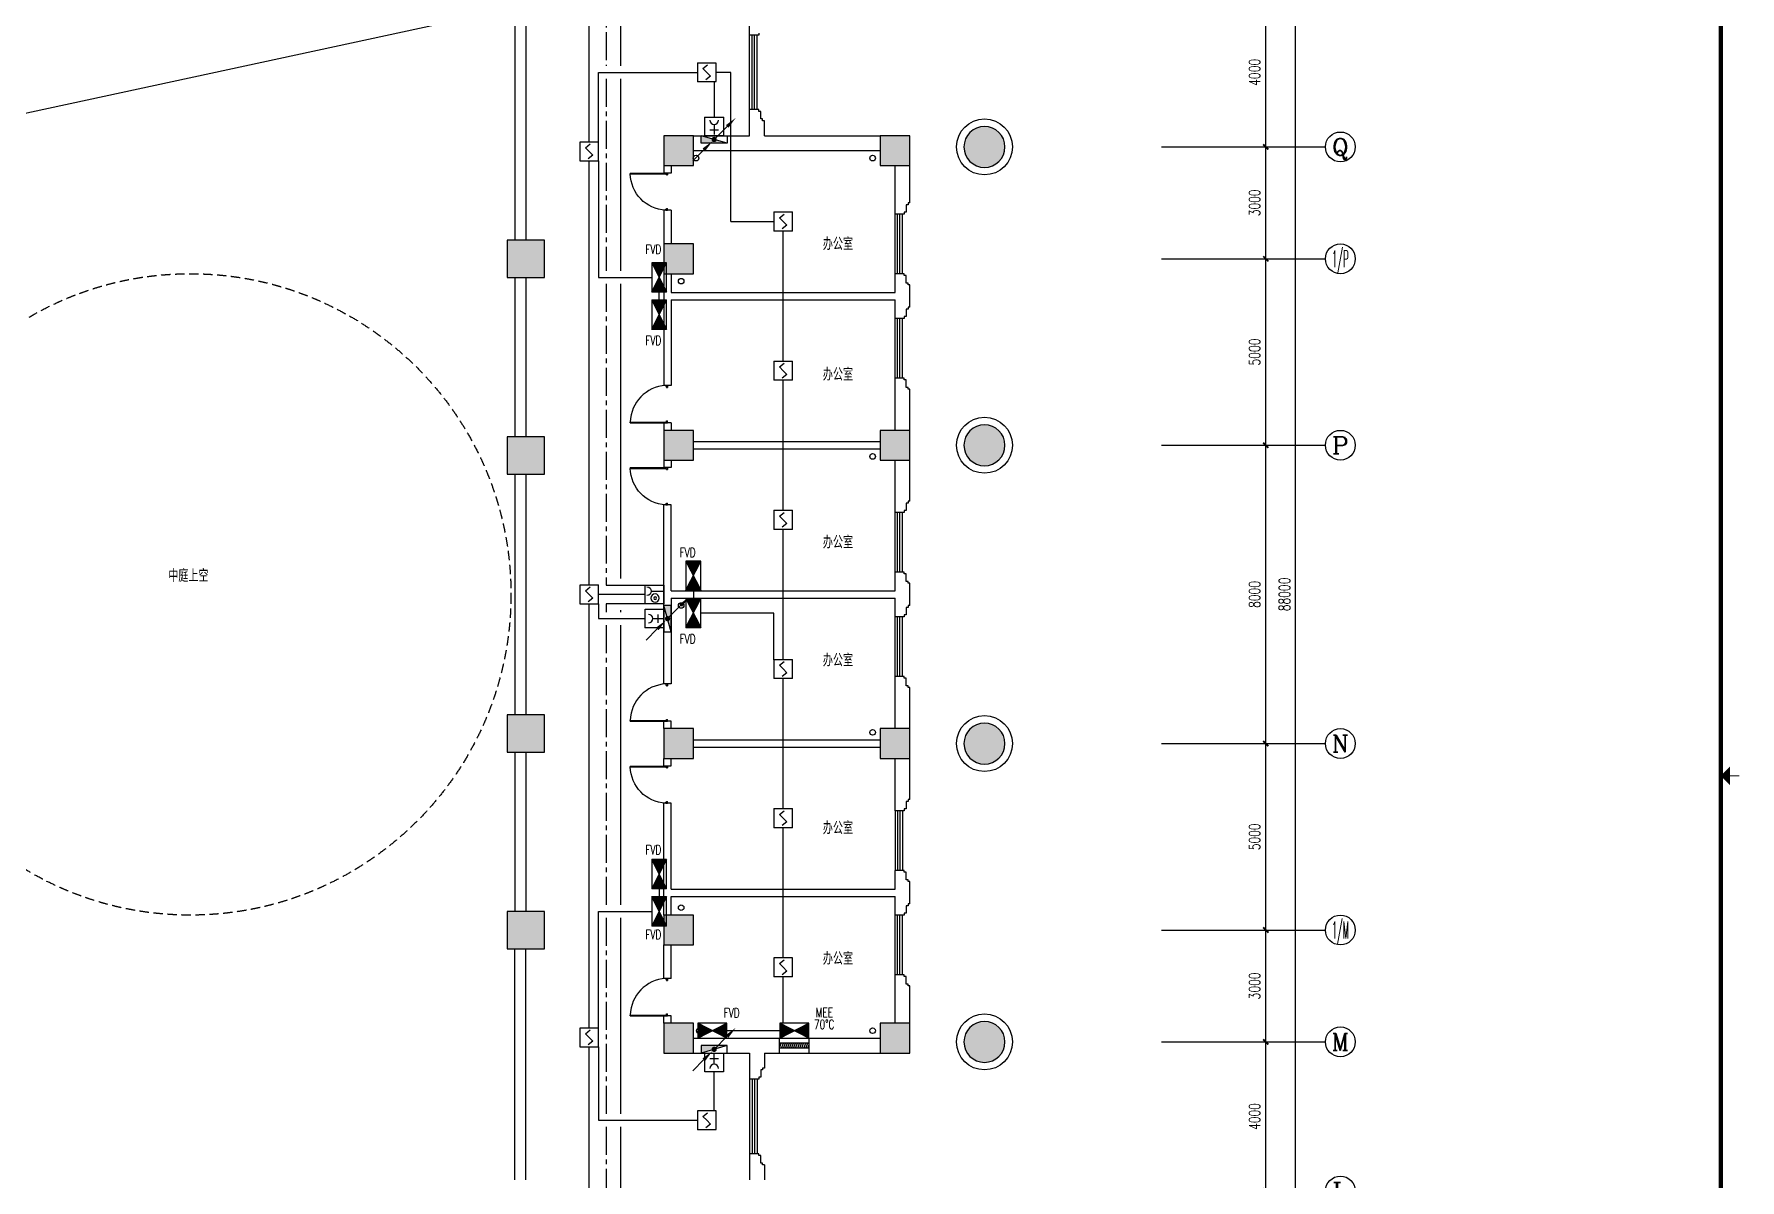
# Model space of a CAD drawing. Extents: x 190999 to 918899, y -200814 to 215286.
# Drawn here: x 704460 to 750208, y -33296 to -2571 of the extents above; entities that cross this region are included whole.
import ezdxf
from ezdxf.enums import TextEntityAlignment as Align

# ---------------------------------------------------------------- set-up
doc = ezdxf.new("R2010")
doc.units = 0
doc.header["$LTSCALE"] = 1000
doc.header["$MEASUREMENT"] = 0
doc.linetypes.add('CENTER2', pattern=[1.125, 0.75, -0.125, 0.125, -0.125])
doc.linetypes.add('HIDDEN', pattern=[0.375, 0.25, -0.125])
doc.layers.get('Defpoints').update_dxf_attribs({"color": 1})
for name, color, linetype in [('00-EQUIP', 3, 'Continuous'), ('00-LWIRE', 4, 'Continuous'), ('00-WIRE-4', 6, 'Continuous'), ('A-卫生间', 250, 'Continuous'), ('A-墙线', 2, 'Continuous'), ('A-外包装修', 250, 'Continuous'), ('A-外窗', 145, 'Continuous'), ('A-门', 167, 'Continuous'), ('AXIS', 3, 'Continuous'), ('AXIS_TEXT', 7, 'Continuous'), ('COLUMN', 2, 'Continuous'), ('EQUIP_消火栓', 1, 'Continuous'), ('PUB_HATCH', 250, 'Continuous'), ('STAIR', 5, 'Continuous'), ('WALL', 2, 'Continuous'), ('WINDOW', 177, 'Continuous'), ('图框', 189, 'Continuous'), ('房间名称', 7, 'Continuous'), ('暖通-风-说明', 3, 'Continuous'), ('雨水管', 151, 'Continuous')]:
    doc.layers.add(name, color=color, linetype=linetype)
doc.styles.add('_TCH_AXIS', font='COMPLEX', dxfattribs={"bigfont": 'GBCBIG'})
doc.styles.add('_TCH_DIM', font='SIMPLEX', dxfattribs={"bigfont": 'GBCBIG'})
doc.styles.add('COMPLEX', font='COMPLEX')
doc.styles.add('DIM_FONT', font='SIMPLEX', dxfattribs={"width": 0.7, "bigfont": 'GBCBIG'})
doc.styles.add('HZ-ZGBZ', font='romanc.shx', dxfattribs={"width": 0.65})
doc.styles.get("Standard").update_dxf_attribs({"font": 'simhei.ttf'})
doc.styles.add('XXK', font='romans.shx', dxfattribs={"width": 0.75, "bigfont": 'hzf.shx'})
doc.linetypes.add('4INE', pattern='A,1,-0.15,["4",XXK,S=0.3,R=0,X=-0.1,Y=-0.1],-0.25', length=1.4)
doc.dimstyles.new('DIMN', dxfattribs={"dimtxt": 300, "dimasz": 100, "dimexe": 250, "dimexo": 300, "dimgap": 150, "dimtad": 1, "dimdec": 0, "dimzin": 0, "dimdsep": 46, "dimtxsty": 'DIM_FONT', "dimblk": 'ARCHTICK', "dimcen": 0.09, "dimclrt": 7, "dimazin": 2, "dimtfac": 1, "dimtdec": 0, "dimtix": 1, "dimtmove": 2, "dimatfit": 3, "dimfxl": 0, "dimtolj": 1, "dimtzin": 0, "dimarcsym": 0})

# ---------------------------------------------------------------- blocks, each defined once
blk = doc.blocks.new('TJAD_TK_A0')
at = {"layer": '图框', "const_width": 0.3}
blk.add_lwpolyline([(1567.5, 391.74), (1567.5, 394.24)], dxfattribs=at)
at = {"layer": '图框', "const_width": 1.2}
blk.add_lwpolyline([(2152, -431.7), (2152, 389.3), (998, 389.3), (998, -431.7)], close=True, dxfattribs=at)
at = {"layer": '图框'}
blk.add_solid([(1565, 391.74), (1570, 391.74), (1567.5, 389.24)], dxfattribs=at)
blk = doc.blocks.new('$TwtSys$00000434')
for p, q in [((-0.5, 0.5), (-0.5, -0.5)), ((-0.5, -0.5), (0.5, 0.5)), ((0.5, 0.5), (-0.5, 0.5)), ((0.5, -0.5), (0.5, 0.5)), ((-0.5, -0.5), (0.5, -0.5))]:
    blk.add_line(p, q)
blk.add_solid([(0.5, -0.5), (0.5, 0.5), (-0.5, -0.5)])
blk = doc.blocks.new('m1000')
at = {"layer": 'A-墙线'}
for p, q in [((0, 0), (0, 200)), ((1000, 0), (1000, 200))]:
    blk.add_line(p, q, dxfattribs=at)
at = {"layer": 'A-门'}
for p, q in [((0, 1100), (0, 100)), ((0, 1100), (20, 1100)), ((20, 1100), (20, 150)), ((0, 150), (30, 150)), ((0, 100), (50, 100)), ((30, 150), (30, 130)), ((30, 130), (50, 130)), ((50, 130), (50, 100)), ((950, 130), (950, 100)), ((970, 130), (950, 130)), ((1000, 100), (950, 100)), ((970, 150), (970, 130)), ((1000, 150), (970, 150)), ((1000, 150), (1000, 100))]:
    blk.add_line(p, q, dxfattribs=at)
blk.add_arc((0, 100), 1000, 2.866, 88.854, dxfattribs=at)
blk = doc.blocks.new('$WINLIB2D$00000039')
at = {"color": 0}
for p, q in [((0.5, 0.5), (-0.5, 0.5)), ((-0.5, 0.167), (0.5, 0.167)), ((-0.452, -0.167), (-0.5, 0.084)), ((-0.384, -0.167), (-0.448, 0.167)), ((-0.316, -0.167), (-0.38, 0.167)), ((-0.248, -0.167), (-0.312, 0.167)), ((-0.18, -0.167), (-0.244, 0.167)), ((-0.112, -0.167), (-0.176, 0.167)), ((-0.044, -0.167), (-0.108, 0.167)), ((0.024, -0.167), (-0.04, 0.167)), ((0.092, -0.167), (0.028, 0.167)), ((0.16, -0.167), (0.096, 0.167)), ((0.228, -0.167), (0.164, 0.167)), ((0.296, -0.167), (0.232, 0.167)), ((0.364, -0.167), (0.3, 0.167)), ((0.432, -0.167), (0.368, 0.167)), ((0.5, -0.167), (0.436, 0.167)), ((-0.5, -0.167), (0.5, -0.167)), ((0.5, -0.5), (-0.5, -0.5))]:
    blk.add_line(p, q, dxfattribs=at)
blk = doc.blocks.new('_ArchTick')
at = {"const_width": 0.5}
blk.add_lwpolyline([(-0.7, -0.7), (0.7, 0.7)], dxfattribs=at)
blk = doc.blocks.new('*D647')
at = {"layer": 'AXIS', "color": 0, "lineweight": -2}
for p, q in [((736699, -29596), (737743, -29596)), ((737493, -33596), (737493, -29596)), ((736699, -33596), (737743, -33596))]:
    blk.add_line(p, q, dxfattribs=at)
at = {"layer": 'Defpoints', "color": 0}
for p in [(736399, -29596), (737493, -29596), (736399, -33596)]:
    blk.add_point(p, dxfattribs=at)
at = {"layer": 'AXIS', "color": 0, "lineweight": -2, "xscale": 100, "yscale": 100, "zscale": 100}
for p, rotation in [((737493, -29596), 90), ((737493, -33596), 270)]:
    blk.add_blockref('_ArchTick', p, dxfattribs=dict(at, rotation=rotation))
at = {"layer": 'AXIS', "color": 7, "insert": (737193, -31596), "char_height": 300, "attachment_point": 5, "rotation": 90, "style": 'DIM_FONT'}
blk.add_mtext('\\A1;4000', dxfattribs=at)
blk = doc.blocks.new('*D648')
at = {"layer": 'AXIS', "color": 0, "lineweight": -2}
for p, q in [((736699, -26596), (737743, -26596)), ((737493, -29596), (737493, -26596)), ((736699, -29596), (737743, -29596))]:
    blk.add_line(p, q, dxfattribs=at)
at = {"layer": 'Defpoints', "color": 0}
for p in [(736399, -26596), (737493, -26596), (736399, -29596)]:
    blk.add_point(p, dxfattribs=at)
at = {"layer": 'AXIS', "color": 0, "lineweight": -2, "xscale": 100, "yscale": 100, "zscale": 100}
for p, rotation in [((737493, -26596), 90), ((737493, -29596), 270)]:
    blk.add_blockref('_ArchTick', p, dxfattribs=dict(at, rotation=rotation))
at = {"layer": 'AXIS', "color": 7, "insert": (737193, -28096), "char_height": 300, "attachment_point": 5, "rotation": 90, "style": 'DIM_FONT'}
blk.add_mtext('\\A1;3000', dxfattribs=at)
blk = doc.blocks.new('*D649')
at = {"layer": 'AXIS', "color": 0, "lineweight": -2}
for p, q in [((736699, -21596), (737743, -21596)), ((737493, -26596), (737493, -21596)), ((736699, -26596), (737743, -26596))]:
    blk.add_line(p, q, dxfattribs=at)
at = {"layer": 'Defpoints', "color": 0}
for p in [(736399, -21596), (737493, -21596), (736399, -26596)]:
    blk.add_point(p, dxfattribs=at)
at = {"layer": 'AXIS', "color": 0, "lineweight": -2, "xscale": 100, "yscale": 100, "zscale": 100}
for p, rotation in [((737493, -21596), 90), ((737493, -26596), 270)]:
    blk.add_blockref('_ArchTick', p, dxfattribs=dict(at, rotation=rotation))
at = {"layer": 'AXIS', "color": 7, "insert": (737193, -24096), "char_height": 300, "attachment_point": 5, "rotation": 90, "style": 'DIM_FONT'}
blk.add_mtext('\\A1;5000', dxfattribs=at)
blk = doc.blocks.new('*D650')
at = {"layer": 'AXIS', "color": 0, "lineweight": -2}
for p, q in [((736699, -13596), (737743, -13596)), ((737493, -21596), (737493, -13596)), ((736699, -21596), (737743, -21596))]:
    blk.add_line(p, q, dxfattribs=at)
at = {"layer": 'Defpoints', "color": 0}
for p in [(736399, -13596), (737493, -13596), (736399, -21596)]:
    blk.add_point(p, dxfattribs=at)
at = {"layer": 'AXIS', "color": 0, "lineweight": -2, "xscale": 100, "yscale": 100, "zscale": 100}
for p, rotation in [((737493, -13596), 90), ((737493, -21596), 270)]:
    blk.add_blockref('_ArchTick', p, dxfattribs=dict(at, rotation=rotation))
at = {"layer": 'AXIS', "color": 7, "insert": (737193, -17596), "char_height": 300, "attachment_point": 5, "rotation": 90, "style": 'DIM_FONT'}
blk.add_mtext('\\A1;8000', dxfattribs=at)
blk = doc.blocks.new('*D651')
at = {"layer": 'AXIS', "color": 0, "lineweight": -2}
for p, q in [((736699, -8596), (737743, -8596)), ((737493, -13596), (737493, -8596)), ((736699, -13596), (737743, -13596))]:
    blk.add_line(p, q, dxfattribs=at)
at = {"layer": 'Defpoints', "color": 0}
for p in [(736399, -8596), (737493, -8596), (736399, -13596)]:
    blk.add_point(p, dxfattribs=at)
at = {"layer": 'AXIS', "color": 0, "lineweight": -2, "xscale": 100, "yscale": 100, "zscale": 100}
for p, rotation in [((737493, -8596), 90), ((737493, -13596), 270)]:
    blk.add_blockref('_ArchTick', p, dxfattribs=dict(at, rotation=rotation))
at = {"layer": 'AXIS', "color": 7, "insert": (737193, -11096), "char_height": 300, "attachment_point": 5, "rotation": 90, "style": 'DIM_FONT'}
blk.add_mtext('\\A1;5000', dxfattribs=at)
blk = doc.blocks.new('*D652')
at = {"layer": 'AXIS', "color": 0, "lineweight": -2}
for p, q in [((736699, -5596), (737743, -5596)), ((737493, -8596), (737493, -5596)), ((736699, -8596), (737743, -8596))]:
    blk.add_line(p, q, dxfattribs=at)
at = {"layer": 'Defpoints', "color": 0}
for p in [(736399, -5596), (737493, -5596), (736399, -8596)]:
    blk.add_point(p, dxfattribs=at)
at = {"layer": 'AXIS', "color": 0, "lineweight": -2, "xscale": 100, "yscale": 100, "zscale": 100}
for p, rotation in [((737493, -5596), 90), ((737493, -8596), 270)]:
    blk.add_blockref('_ArchTick', p, dxfattribs=dict(at, rotation=rotation))
at = {"layer": 'AXIS', "color": 7, "insert": (737193, -7096), "char_height": 300, "attachment_point": 5, "rotation": 90, "style": 'DIM_FONT'}
blk.add_mtext('\\A1;3000', dxfattribs=at)
blk = doc.blocks.new('*D653')
at = {"layer": 'AXIS', "color": 0, "lineweight": -2}
for p, q in [((736699, -1596), (737743, -1596)), ((737493, -5596), (737493, -1596)), ((736699, -5596), (737743, -5596))]:
    blk.add_line(p, q, dxfattribs=at)
at = {"layer": 'Defpoints', "color": 0}
for p in [(736399, -1596), (737493, -1596), (736399, -5596)]:
    blk.add_point(p, dxfattribs=at)
at = {"layer": 'AXIS', "color": 0, "lineweight": -2, "xscale": 100, "yscale": 100, "zscale": 100}
for p, rotation in [((737493, -1596), 90), ((737493, -5596), 270)]:
    blk.add_blockref('_ArchTick', p, dxfattribs=dict(at, rotation=rotation))
at = {"layer": 'AXIS', "color": 7, "insert": (737193, -3596), "char_height": 300, "attachment_point": 5, "rotation": 90, "style": 'DIM_FONT'}
blk.add_mtext('\\A1;4000', dxfattribs=at)
blk = doc.blocks.new('*D664')
at = {"layer": 'AXIS', "color": 0, "lineweight": -2}
for p, q in [((736699, 26404), (738543, 26404)), ((738293, -61596), (738293, 26404)), ((736699, -61596), (738543, -61596))]:
    blk.add_line(p, q, dxfattribs=at)
at = {"layer": 'Defpoints', "color": 0}
for p in [(736399, 26404), (738293, 26404), (736399, -61596)]:
    blk.add_point(p, dxfattribs=at)
at = {"layer": 'AXIS', "color": 0, "lineweight": -2, "xscale": 100, "yscale": 100, "zscale": 100}
for p, rotation in [((738293, 26404), 90), ((738293, -61596), 270)]:
    blk.add_blockref('_ArchTick', p, dxfattribs=dict(at, rotation=rotation))
at = {"layer": 'AXIS', "color": 7, "insert": (737993, -17596), "char_height": 300, "attachment_point": 5, "rotation": 90, "style": 'DIM_FONT'}
blk.add_mtext('\\A1;88000', dxfattribs=at)
blk = doc.blocks.new('_FZH')
blk.add_lwpolyline([(-0.5, -0.5), (0.5, -0.5), (0.5, 0.5), (-0.5, 0.5)], close=True)
at = {"layer": 'PUB_HATCH'}
blk.add_solid([(-0.5, -0.5), (0.5, -0.5), (-0.5, 0.5), (0.5, 0.5)], dxfattribs=at)
blk = doc.blocks.new('_AXISO')
blk.add_circle((0, 0), 0.5)
at = {"layer": 'AXIS_TEXT', "style": 'COMPLEX', "width": 1.041667}
blk.add_attdef('A', text='', height=0.56, dxfattribs=at).set_placement((-0.25, -0.28), (0.25, -0.28), align=Align.FIT)
blk = doc.blocks.new('_LINKPT1')
at = {"color": 0}
blk.add_line((0, 0), (0, 0), dxfattribs=at)
blk = doc.blocks.new('3S1KCGW2')
for p, q in [((0.5, 0.5), (-0.5, 0.5)), ((-0.5, 0.5), (-0.5, -0.5)), ((-0.2, 0.2), (0.05, 0.4)), ((0, 0), (-0.2, 0.2)), ((0, 0), (0.2, -0.2)), ((0.5, -0.5), (0.5, 0.5)), ((-0.5, -0.5), (0.5, -0.5)), ((0.2, -0.2), (-0.05, -0.4))]:
    blk.add_line(p, q)
at = {"const_width": 0.04, "flags": 128}
blk.add_lwpolyline([(-0.5, -0.5), (-0.5, 0.5), (0.5, 0.5), (0.5, -0.5)], close=True, dxfattribs=at)
at = {"xscale": 0.002, "yscale": 0.002, "zscale": 0.002}
for p in [(-0.5, 0), (0, 0.5), (0.5, 0), (0, -0.5)]:
    blk.add_blockref('_LINKPT1', p, dxfattribs=at)
at = {"flags": 9}
blk.add_attdef('A', (0, 0), '', height=0.00002, dxfattribs=at)
blk = doc.blocks.new('3T1W6ZCM')
for p, q in [((0.5, 0.5), (-0.5, 0.5)), ((-0.5, 0.5), (-0.5, -0.5)), ((-0.178, 0.172), (-0.178, -0.443)), ((0.5, -0.5), (0.5, 0.5)), ((-0.5, -0.5), (0.5, -0.5))]:
    blk.add_line(p, q)
at = {"const_width": 0.04}
blk.add_lwpolyline([(-0.5, 0.5), (-0.5, -0.5), (0.5, -0.5), (0.5, 0.5)], close=True, dxfattribs=at)
for radius in [0.222, 0.074]:
    blk.add_circle((0.197, -0.03), radius)
blk.add_arc((-0.178, 0.403), 0.231, 180, 0)
at = {"xscale": 0.002, "yscale": 0.002, "zscale": 0.002}
for p in [(-0.5, 0), (0, 0.5), (0.5, 0), (0, -0.5)]:
    blk.add_blockref('_LINKPT1', p, dxfattribs=at)
at = {"flags": 9}
blk.add_attdef('A', (0, 0), '', height=0.00002, dxfattribs=at)
blk = doc.blocks.new('J62IR8YJ')
for p, q in [((-0.5, 1), (0.5, 1)), ((-0.5, 0), (-0.5, 1)), ((0.5, 1), (0.5, 0)), ((0.5, 0), (-0.5, 0)), ((-0.231, 0.312), (0.231, 0.312)), ((0, 0.598), (0, 0.06))]:
    blk.add_line(p, q)
at = {"const_width": 0.04, "flags": 128}
blk.add_lwpolyline([(-0.5, 0), (-0.5, 1), (0.5, 1), (0.5, 0)], close=True, dxfattribs=at)
blk.add_arc((0, 0.829), 0.231, 180, 0)
at = {"xscale": 0.002, "yscale": 0.00200000000000955, "zscale": 0.002}
for p in [(0, 1), (-0.5, 0.5), (0, 0), (0.5, 0.5)]:
    blk.add_blockref('_LINKPT1', p, dxfattribs=at)
at = {"flags": 9}
blk.add_attdef('A', (0, 0), '', height=0.00002, dxfattribs=at)
blk = doc.blocks.new('6H2KALM6')
for p, q in [((-0.78, 0.4), (0.78, -0.4)), ((0.78, 0.4), (-0.78, -0.4)), ((0.78, 0.4), (-0.78, 0.4)), ((-0.78, 0.4), (-0.78, -0.4)), ((0.78, -0.4), (0.78, 0.4)), ((-0.78, -0.4), (0.78, -0.4))]:
    blk.add_line(p, q)
at = {"const_width": 0.04}
blk.add_lwpolyline([(-0.78, 0.4), (-0.78, -0.4), (0.78, -0.4), (0.78, 0.4)], close=True, dxfattribs=at)
for points in [[(-0.78, 0.4), (0, 0), (-0.78, -0.4)], [(0.78, 0.4), (0, 0), (0.78, -0.4)]]:
    blk.add_solid(points)
at = {"xscale": 0.002, "yscale": 0.002, "zscale": 0.002}
for p in [(-0.78, 0), (0, 0.4), (0.78, 0), (0, -0.4)]:
    blk.add_blockref('_LINKPT1', p, dxfattribs=at)
at = {"flags": 9}
blk.add_attdef('A', (0, 0), '', height=0.00002, dxfattribs=at)
blk = doc.blocks.new('_WRLD1L')
for p, q in [((0.7, 0.7), (0, 0)), ((0.104, 0.104), (0.104, 0.104)), ((-0.104, -0.104), (-0.104, -0.104))]:
    blk.add_line(p, q)
at = {"const_width": 0.142}
blk.add_lwpolyline([(-0.071, 0, 1), (0.071, 0, 1)], format="xyb", close=True, dxfattribs=at)
blk.add_solid([(0.63, 0.77), (0.77, 0.63), (1.15, 1.15)])
at = {"width": 0.8, "flags": 9}
blk.add_attdef('A', (0, 0), '', height=0.00002, dxfattribs=at)
blk = doc.blocks.new('_WRLD10L')
for p, q in [((1.15, 1.15), (0.55, 0.55)), ((0.104, 0.104), (0.104, 0.104)), ((-0.104, -0.104), (-0.104, -0.104))]:
    blk.add_line(p, q)
at = {"const_width": 0.142}
blk.add_lwpolyline([(-0.071, 0, 1), (0.071, 0, 1)], format="xyb", close=True, dxfattribs=at)
blk.add_solid([(0.62, 0.48), (0.48, 0.62), (0.1, 0.1)])
at = {"width": 0.8, "flags": 9}
blk.add_attdef('A', (0, 0), '', height=0.00002, dxfattribs=at)

msp = doc.modelspace()

# ---------------------------------------------------------------- hatches: boundary and pattern name
at = {"layer": 'PUB_HATCH'}
for points in [[(721348.5, -6096.3), (722148.5, -6096.3), (722148.5, -5296.3), (721348.5, -5296.3)], [(727148.5, -6096.3), (727948.5, -6096.3), (727948.5, -5296.3), (727148.5, -5296.3)], [(730498.5, -5596.3, 1), (729398.5, -5596.3, 1)], [(721348.5, -8996.3), (722148.5, -8996.3), (722148.5, -8196.3), (721348.5, -8196.3)], [(721348.5, -13996.3), (722148.5, -13996.3), (722148.5, -13196.3), (721348.5, -13196.3)], [(727148.5, -13996.3), (727948.5, -13996.3), (727948.5, -13196.3), (727148.5, -13196.3)], [(730498.5, -13596.3, 1), (729398.5, -13596.3, 1)], [(721348.5, -21196.3), (721348.5, -21996.3), (722148.5, -21996.3), (722148.5, -21196.3)], [(727148.5, -21196.3), (727148.5, -21996.3), (727948.5, -21996.3), (727948.5, -21196.3)], [(730498.5, -21596.3, 1), (729398.5, -21596.3, 1)], [(721348.5, -26196.3), (721348.5, -26996.3), (722148.5, -26996.3), (722148.5, -26196.3)], [(721348.5, -29096.3), (721348.5, -29896.3), (722148.5, -29896.3), (722148.5, -29096.3)], [(727148.5, -29096.3), (727148.5, -29896.3), (727948.5, -29896.3), (727948.5, -29096.3)], [(730498.5, -29596.3, 1), (729398.5, -29596.3, 1)]]:
    msp.add_hatch(color=256, dxfattribs=at).paths.add_polyline_path(points)

# ---------------------------------------------------------------- linework, layer by layer
at = {"layer": '00-WIRE-4'}
for p, q in [((719348.5, -5466.3), (719348.5, 4228.7)), ((719598.5, -3596.3), (722248.5, -3596.3)), ((719598.5, -5466.3), (719598.5, -3596.3)), ((723148.5, -3596.3), (722748.5, -3596.3)), ((723148.5, -7596.3), (723148.5, -3596.3)), ((722698.5, -3846.3), (722698.5, -4796.3)), ((719348.5, -17346.3), (719348.5, -5966.3)), ((719598.5, -5966.3), (719598.5, -9096.3)), ((723148.5, -7596.3), (724298.5, -7596.3)), ((724548.5, -11346.3), (724548.5, -7846.3)), ((719598.5, -9096.3), (721023.5, -9096.3)), ((721223.5, -9706.3), (721223.5, -9486.3)), ((724548.5, -15346.3), (724548.5, -11846.3)), ((724548.5, -19346.3), (724548.5, -15846.3)), ((719798.5, -17346.3), (720848.5, -17346.3)), ((720848.5, -17596.3), (719598.5, -17596.3)), ((722143, -17486.3), (722143, -17706.3)), ((719348.5, -29226.3), (719348.5, -17846.3)), ((719598.5, -17846.3), (719598.5, -18246.3)), ((719598.5, -18246.3), (720848.5, -18246.3)), ((720848.5, -17846.3), (719798.5, -17846.3)), ((724298.5, -18096.3), (722343, -18096.3)), ((724298.5, -19346.3), (724298.5, -18096.3)), ((724548.5, -23346.3), (724548.5, -19846.3)), ((724548.5, -27346.3), (724548.5, -23846.3)), ((721223.5, -25486.3), (721223.5, -25706.3)), ((719598.5, -29226.3), (719598.5, -26096.3)), ((719598.5, -26096.3), (721023.5, -26096.3)), ((724548.5, -29096.3), (724548.5, -27846.3)), ((719348.5, -38121.3), (719348.5, -29726.3)), ((719598.5, -29726.3), (719598.5, -31698)), ((724458.5, -29296.3), (723038.5, -29296.3)), ((722698.5, -31448), (722698.5, -30396.3)), ((719598.5, -31698), (722248.5, -31698))]:
    msp.add_line(p, q, dxfattribs=at)
at = {"layer": '00-WIRE-4', "linetype": 'CENTER2'}
for p, q in [((719798.5, 4228.7), (719798.5, -3421.3)), ((719798.5, -3771.3), (719798.5, -8921.3)), ((719798.5, -9271.3), (719798.5, -17346.3)), ((719798.5, -17846.3), (719798.5, -18071.3)), ((719798.5, -18421.3), (719798.5, -25921.3)), ((719798.5, -26271.3), (719798.5, -31523)), ((719798.5, -31873), (719798.5, -38121.3))]:
    msp.add_line(p, q, dxfattribs=at)
at = {"layer": '00-WIRE-4', "linetype": '4INE'}
for p, q in [((720198.5, -3421.3), (720198.5, 4203.7)), ((720198.5, -8921.3), (720198.5, -3771.3)), ((720198.5, -17171.3), (720198.5, -9271.3)), ((720198.5, -18071.3), (720198.5, -18021.3)), ((720198.5, -25921.3), (720198.5, -18421.3)), ((720198.5, -31523), (720198.5, -26271.3)), ((720198.5, -38096.3), (720198.5, -31873))]:
    msp.add_line(p, q, dxfattribs=at)
at = {"layer": 'A-卫生间', "linetype": 'HIDDEN'}
msp.add_circle((708648.5, -17596.3), 8600, dxfattribs=at)
at = {"layer": 'A-墙线'}
for p, q in [((723648.5, -2596.3), (723648.5, -1896.3)), ((723898.5, -2596.3), (723648.5, -2596.3)), ((723898.5, -2546.3), (723898.5, -2596.3)), ((723648.5, -5296.3), (723648.5, -4596.3)), ((723898.5, -4596.3), (723648.5, -4596.3)), ((723898.5, -4646.3), (723898.5, -4596.3)), ((723948.5, -4646.3), (723898.5, -4646.3)), ((723948.5, -4846.3), (723948.5, -4646.3)), ((723998.5, -4846.3), (723948.5, -4846.3)), ((723998.5, -4896.3), (723998.5, -4846.3)), ((724048.5, -4896.3), (723998.5, -4896.3)), ((724048.5, -5296.3), (724048.5, -4896.3)), ((722148.5, -5296.3), (723648.5, -5296.3)), ((724048.5, -5296.3), (727148.5, -5296.3)), ((722148.5, -5696.3), (727148.5, -5696.3)), ((721348.5, -6096.3), (721348.5, -6296.3)), ((721548.5, -6096.3), (721548.5, -6296.3)), ((727548.5, -7396.3), (727548.5, -6096.3)), ((727948.5, -7096.3), (727948.5, -6096.3)), ((721348.5, -7296.3), (721348.5, -8196.3)), ((721548.5, -7296.3), (721548.5, -8196.3)), ((727898.5, -7146.3), (727848.5, -7146.3)), ((727848.5, -7146.3), (727848.5, -7346.3)), ((727948.5, -7096.3), (727898.5, -7096.3)), ((727898.5, -7096.3), (727898.5, -7146.3)), ((727798.5, -7396.3), (727548.5, -7396.3)), ((727798.5, -7346.3), (727798.5, -7396.3)), ((727848.5, -7346.3), (727798.5, -7346.3)), ((721348.5, -8996.3), (721348.5, -11996.3)), ((721548.5, -8996.3), (721548.5, -9496.3)), ((727548.5, -9496.3), (727548.5, -8996.3)), ((727798.5, -8996.3), (727548.5, -8996.3)), ((727798.5, -9046.3), (727798.5, -8996.3)), ((727848.5, -9046.3), (727798.5, -9046.3)), ((727848.5, -9246.3), (727848.5, -9046.3)), ((721548.5, -9496.3), (727548.5, -9496.3)), ((727898.5, -9246.3), (727848.5, -9246.3)), ((727898.5, -9296.3), (727898.5, -9246.3)), ((727948.5, -9296.3), (727898.5, -9296.3)), ((727948.5, -9896.3), (727948.5, -9296.3)), ((721548.5, -9696.3), (727548.5, -9696.3)), ((721548.5, -9696.3), (721548.5, -11996.3)), ((727548.5, -10196.3), (727548.5, -9696.3)), ((727898.5, -9946.3), (727848.5, -9946.3)), ((727848.5, -9946.3), (727848.5, -10146.3)), ((727948.5, -9896.3), (727898.5, -9896.3)), ((727898.5, -9896.3), (727898.5, -9946.3)), ((727798.5, -10196.3), (727548.5, -10196.3)), ((727798.5, -10146.3), (727798.5, -10196.3)), ((727848.5, -10146.3), (727798.5, -10146.3)), ((727548.5, -13196.3), (727548.5, -11796.3)), ((727798.5, -11796.3), (727548.5, -11796.3)), ((727798.5, -11846.3), (727798.5, -11796.3)), ((727848.5, -11846.3), (727798.5, -11846.3)), ((727848.5, -12046.3), (727848.5, -11846.3)), ((727898.5, -12046.3), (727848.5, -12046.3)), ((727898.5, -12096.3), (727898.5, -12046.3)), ((727948.5, -12096.3), (727898.5, -12096.3)), ((727948.5, -13196.3), (727948.5, -12096.3)), ((721348.5, -12996.3), (721348.5, -13196.3)), ((721548.5, -12996.3), (721548.5, -13196.3)), ((722148.5, -13496.3), (727148.5, -13496.3)), ((722148.5, -13696.3), (727148.5, -13696.3)), ((721348.5, -13996.3), (721348.5, -14196.3)), ((721548.5, -13996.3), (721548.5, -14196.3)), ((727548.5, -15396.3), (727548.5, -13996.3)), ((727948.5, -15096.3), (727948.5, -13996.3)), ((727948.5, -15096.3), (727898.5, -15096.3)), ((727898.5, -15096.3), (727898.5, -15146.3)), ((721348.5, -19996.3), (721348.5, -15196.3)), ((721548.5, -17496.3), (721548.5, -15196.3)), ((727798.5, -15396.3), (727548.5, -15396.3)), ((727798.5, -15346.3), (727798.5, -15396.3)), ((727848.5, -15346.3), (727798.5, -15346.3)), ((727898.5, -15146.3), (727848.5, -15146.3)), ((727848.5, -15146.3), (727848.5, -15346.3)), ((727548.5, -17496.3), (727548.5, -16996.3)), ((727798.5, -16996.3), (727548.5, -16996.3)), ((727798.5, -17046.3), (727798.5, -16996.3)), ((727848.5, -17046.3), (727798.5, -17046.3)), ((727848.5, -17246.3), (727848.5, -17046.3)), ((727898.5, -17246.3), (727848.5, -17246.3)), ((727898.5, -17296.3), (727898.5, -17246.3)), ((727948.5, -17296.3), (727898.5, -17296.3)), ((727948.5, -17896.3), (727948.5, -17296.3)), ((721548.5, -17496.3), (727548.5, -17496.3)), ((721548.5, -17696.3), (727548.5, -17696.3)), ((721548.5, -17696.3), (721548.5, -19996.3)), ((727548.5, -18196.3), (727548.5, -17696.3)), ((727798.5, -18196.3), (727548.5, -18196.3)), ((727798.5, -18146.3), (727798.5, -18196.3)), ((727848.5, -18146.3), (727798.5, -18146.3)), ((727898.5, -17946.3), (727848.5, -17946.3)), ((727848.5, -17946.3), (727848.5, -18146.3)), ((727948.5, -17896.3), (727898.5, -17896.3)), ((727898.5, -17896.3), (727898.5, -17946.3)), ((727548.5, -21196.3), (727548.5, -19796.3)), ((727798.5, -19796.3), (727548.5, -19796.3)), ((727798.5, -19846.3), (727798.5, -19796.3)), ((727848.5, -19846.3), (727798.5, -19846.3)), ((727848.5, -20046.3), (727848.5, -19846.3)), ((727898.5, -20046.3), (727848.5, -20046.3)), ((727898.5, -20096.3), (727898.5, -20046.3)), ((727948.5, -20096.3), (727898.5, -20096.3)), ((727948.5, -21196.3), (727948.5, -20096.3)), ((721348.5, -21196.3), (721348.5, -20996.3)), ((721548.5, -21196.3), (721548.5, -20996.3)), ((722148.5, -21496.3), (727148.5, -21496.3)), ((722148.5, -21696.3), (727148.5, -21696.3)), ((721348.5, -22196.3), (721348.5, -21996.3)), ((721548.5, -22196.3), (721548.5, -21996.3)), ((727548.5, -23396.3), (727548.5, -21996.3)), ((727948.5, -23096.3), (727948.5, -21996.3)), ((721348.5, -26196.3), (721348.5, -23196.3)), ((721548.5, -25496.3), (721548.5, -23196.3)), ((727898.5, -23146.3), (727848.5, -23146.3)), ((727848.5, -23146.3), (727848.5, -23346.3)), ((727948.5, -23096.3), (727898.5, -23096.3)), ((727898.5, -23096.3), (727898.5, -23146.3)), ((727798.5, -23396.3), (727548.5, -23396.3)), ((727798.5, -23346.3), (727798.5, -23396.3)), ((727848.5, -23346.3), (727798.5, -23346.3)), ((727548.5, -25496.3), (727548.5, -24996.3)), ((727798.5, -24996.3), (727548.5, -24996.3)), ((727798.5, -25046.3), (727798.5, -24996.3)), ((727848.5, -25046.3), (727798.5, -25046.3)), ((727848.5, -25246.3), (727848.5, -25046.3)), ((721548.5, -25496.3), (727548.5, -25496.3)), ((727898.5, -25246.3), (727848.5, -25246.3)), ((727898.5, -25296.3), (727898.5, -25246.3)), ((727948.5, -25296.3), (727898.5, -25296.3)), ((727948.5, -25896.3), (727948.5, -25296.3)), ((721548.5, -25696.3), (727548.5, -25696.3)), ((721548.5, -26196.3), (721548.5, -25696.3)), ((727548.5, -26196.3), (727548.5, -25696.3)), ((727898.5, -25946.3), (727848.5, -25946.3)), ((727848.5, -25946.3), (727848.5, -26146.3)), ((727948.5, -25896.3), (727898.5, -25896.3)), ((727898.5, -25896.3), (727898.5, -25946.3)), ((727798.5, -26196.3), (727548.5, -26196.3)), ((727798.5, -26146.3), (727798.5, -26196.3)), ((727848.5, -26146.3), (727798.5, -26146.3)), ((721348.5, -27896.3), (721348.5, -26996.3)), ((721548.5, -27896.3), (721548.5, -26996.3)), ((727548.5, -29096.3), (727548.5, -27796.3)), ((727798.5, -27796.3), (727548.5, -27796.3)), ((727798.5, -27846.3), (727798.5, -27796.3)), ((727848.5, -27846.3), (727798.5, -27846.3)), ((727848.5, -28046.3), (727848.5, -27846.3)), ((727898.5, -28046.3), (727848.5, -28046.3)), ((727898.5, -28096.3), (727898.5, -28046.3)), ((727948.5, -28096.3), (727898.5, -28096.3)), ((727948.5, -29096.3), (727948.5, -28096.3)), ((721348.5, -29096.3), (721348.5, -28896.3)), ((721548.5, -29096.3), (721548.5, -28896.3)), ((722148.5, -29496.3), (724448.5, -29496.3)), ((725248.5, -29496.3), (727148.5, -29496.3)), ((722148.5, -29896.3), (723648.5, -29896.3)), ((723648.5, -29896.3), (723648.5, -30596.3)), ((724048.5, -29896.3), (724048.5, -30296.3)), ((724048.5, -29896.3), (724448.5, -29896.3)), ((725248.5, -29896.3), (727148.5, -29896.3)), ((723898.5, -30596.3), (723648.5, -30596.3)), ((723898.5, -30546.3), (723898.5, -30596.3)), ((723948.5, -30546.3), (723898.5, -30546.3)), ((723998.5, -30346.3), (723948.5, -30346.3)), ((723948.5, -30346.3), (723948.5, -30546.3)), ((724048.5, -30296.3), (723998.5, -30296.3)), ((723998.5, -30296.3), (723998.5, -30346.3)), ((723648.5, -32596.3), (723648.5, -33296.3)), ((723898.5, -32596.3), (723648.5, -32596.3)), ((723898.5, -32646.3), (723898.5, -32596.3)), ((723948.5, -32646.3), (723898.5, -32646.3)), ((723948.5, -32846.3), (723948.5, -32646.3)), ((723998.5, -32846.3), (723948.5, -32846.3)), ((723998.5, -32896.3), (723998.5, -32846.3)), ((724048.5, -32896.3), (723998.5, -32896.3)), ((724048.5, -32896.3), (724048.5, -33296.3))]:
    msp.add_line(p, q, dxfattribs=at)
at = {"layer": 'A-外包装修'}
for centre in [(729948.5, -5596.3), (729948.5, -13596.3), (729948.5, -21596.3), (729948.5, -29596.3)]:
    msp.add_circle(centre, 750, dxfattribs=at)
at = {"layer": 'A-外窗'}
for p, q in [((723648.5, -4596.3), (723648.5, -2596.3)), ((723718.5, -4596.3), (723718.5, -2596.3)), ((723778.5, -4596.3), (723778.5, -2596.3)), ((723848.5, -4596.3), (723848.5, -2596.3)), ((727548.5, -8996.3), (727548.5, -7396.3)), ((727618.5, -8996.3), (727618.5, -7396.3)), ((727678.5, -8996.3), (727678.5, -7396.3)), ((727748.5, -8996.3), (727748.5, -7396.3)), ((727548.5, -11796.3), (727548.5, -10196.3)), ((727618.5, -11796.3), (727618.5, -10196.3)), ((727678.5, -11796.3), (727678.5, -10196.3)), ((727748.5, -11796.3), (727748.5, -10196.3)), ((727548.5, -16996.3), (727548.5, -15396.3)), ((727618.5, -16996.3), (727618.5, -15396.3)), ((727678.5, -16996.3), (727678.5, -15396.3)), ((727748.5, -16996.3), (727748.5, -15396.3)), ((727548.5, -19796.3), (727548.5, -18196.3)), ((727618.5, -19796.3), (727618.5, -18196.3)), ((727678.5, -19796.3), (727678.5, -18196.3)), ((727748.5, -19796.3), (727748.5, -18196.3)), ((727548.5, -23396.3), (727548.5, -24996.3)), ((727618.5, -23396.3), (727618.5, -24996.3)), ((727678.5, -23396.3), (727678.5, -24996.3)), ((727748.5, -23396.3), (727748.5, -24996.3)), ((727548.5, -27796.3), (727548.5, -26196.3)), ((727618.5, -27796.3), (727618.5, -26196.3)), ((727678.5, -27796.3), (727678.5, -26196.3)), ((727748.5, -27796.3), (727748.5, -26196.3)), ((723648.5, -30596.3), (723648.5, -32596.3)), ((723718.5, -30596.3), (723718.5, -32596.3)), ((723778.5, -30596.3), (723778.5, -32596.3)), ((723848.5, -30596.3), (723848.5, -32596.3))]:
    msp.add_line(p, q, dxfattribs=at)
at = {"layer": 'AXIS'}
for p, q in [((734698.5, -5596.3), (739093, -5596.3)), ((734698.5, -8596.3), (739093, -8596.3)), ((734698.5, -13596.3), (739093, -13596.3)), ((734698.5, -21596.3), (739093, -21596.3)), ((734698.5, -26596.3), (739093, -26596.3)), ((734698.5, -29596.3), (739093, -29596.3))]:
    msp.add_line(p, q, dxfattribs=at)
at = {"layer": 'COLUMN'}
for p, q in [((722148.5, -5296.3), (721348.5, -5296.3)), ((721348.5, -5296.3), (721348.5, -6096.3)), ((722148.5, -6096.3), (722148.5, -5296.3)), ((727948.5, -5296.3), (727148.5, -5296.3)), ((727148.5, -5296.3), (727148.5, -6096.3)), ((727948.5, -6096.3), (727948.5, -5296.3)), ((721348.5, -6096.3), (722148.5, -6096.3)), ((727148.5, -6096.3), (727948.5, -6096.3)), ((722148.5, -8196.3), (721348.5, -8196.3)), ((721348.5, -8196.3), (721348.5, -8996.3)), ((722148.5, -8996.3), (722148.5, -8196.3)), ((721348.5, -8996.3), (722148.5, -8996.3)), ((722148.5, -13196.3), (721348.5, -13196.3)), ((721348.5, -13196.3), (721348.5, -13996.3)), ((722148.5, -13996.3), (722148.5, -13196.3)), ((727948.5, -13196.3), (727148.5, -13196.3)), ((727148.5, -13196.3), (727148.5, -13996.3)), ((727948.5, -13996.3), (727948.5, -13196.3)), ((721348.5, -13996.3), (722148.5, -13996.3)), ((727148.5, -13996.3), (727948.5, -13996.3)), ((721348.5, -21196.3), (721348.5, -21996.3)), ((722148.5, -21196.3), (721348.5, -21196.3)), ((722148.5, -21996.3), (722148.5, -21196.3)), ((727148.5, -21196.3), (727148.5, -21996.3)), ((727948.5, -21196.3), (727148.5, -21196.3)), ((727948.5, -21996.3), (727948.5, -21196.3)), ((721348.5, -21996.3), (722148.5, -21996.3)), ((727148.5, -21996.3), (727948.5, -21996.3)), ((721348.5, -26196.3), (721348.5, -26996.3)), ((722148.5, -26196.3), (721348.5, -26196.3)), ((722148.5, -26996.3), (722148.5, -26196.3)), ((721348.5, -26996.3), (722148.5, -26996.3)), ((721348.5, -29096.3), (721348.5, -29896.3)), ((722148.5, -29096.3), (721348.5, -29096.3)), ((722148.5, -29896.3), (722148.5, -29096.3)), ((727148.5, -29096.3), (727148.5, -29896.3)), ((727948.5, -29096.3), (727148.5, -29096.3)), ((727948.5, -29896.3), (727948.5, -29096.3)), ((721348.5, -29896.3), (722148.5, -29896.3)), ((727148.5, -29896.3), (727948.5, -29896.3))]:
    msp.add_line(p, q, dxfattribs=at)
for centre, start, end in [((729948.5, -5596.3), 0, 180), ((729948.5, -5596.3), 180, 0), ((729948.5, -13596.3), 0, 180), ((729948.5, -13596.3), 180, 0), ((729948.5, -21596.3), 0, 180), ((729948.5, -21596.3), 180, 0), ((729948.5, -29596.3), 0, 180), ((729948.5, -29596.3), 180, 0)]:
    msp.add_arc(centre, 550, start, end, dxfattribs=at)
at = {"layer": 'STAIR'}
for p, q in [((702329.3, -5097.2), (717198.5, -1896.3)), ((717348.5, -1896.3), (717348.5, -8096.3)), ((717648.5, -1896.3), (717648.5, -8096.3)), ((717348.5, -9096.3), (717348.5, -13368.4)), ((717648.5, -9096.3), (717648.5, -13368.4)), ((717348.5, -14368.4), (717348.5, -20824.2)), ((717648.5, -14368.4), (717648.5, -20824.2)), ((717348.5, -21824.2), (717348.5, -26096.3)), ((717648.5, -21824.2), (717648.5, -26096.3)), ((717348.5, -33296.3), (717348.5, -27096.3)), ((717648.5, -33296.3), (717648.5, -27096.3))]:
    msp.add_line(p, q, dxfattribs=at)
at = {"layer": 'WALL'}
for p, q in [((724448.5, -29896.3), (724448.5, -29496.3)), ((725248.5, -29896.3), (725248.5, -29496.3))]:
    msp.add_line(p, q, dxfattribs=at)
at = {"layer": '雨水管'}
for centre in [(722212.9, -5896.3), (726948.5, -5896.3), (721812.9, -9196.3), (726948.5, -13896.3), (721812.9, -17893.7), (726948.5, -21296.3), (721812.9, -25996.3), (722298.8, -29296.3), (726948.5, -29296.3)]:
    msp.add_circle(centre, 75, dxfattribs=at)

# ---------------------------------------------------------------- block references
at = {"layer": '00-EQUIP', "xscale": 500, "yscale": 500, "zscale": 500}
for name, p in [('3S1KCGW2', (722498.5, -3596.3)), ('J62IR8YJ', (722698.5, -5296.3)), ('3S1KCGW2', (719348.5, -5716.3)), ('3S1KCGW2', (724548.5, -7596.3)), ('3S1KCGW2', (724548.5, -11596.3)), ('3S1KCGW2', (724548.5, -15596.3)), ('3S1KCGW2', (719348.5, -17596.3)), ('3S1KCGW2', (724548.5, -19596.3)), ('3S1KCGW2', (724548.5, -23596.3)), ('3S1KCGW2', (724548.5, -27596.3)), ('3S1KCGW2', (719348.5, -29476.3)), ('3S1KCGW2', (722498.5, -31698))]:
    msp.add_blockref(name, p, dxfattribs=at)
at = {"layer": '00-EQUIP', "yscale": 500, "zscale": 500}
for name, p, xscale, rotation in [('6H2KALM6', (721223.5, -9096.3), 500, 90), ('6H2KALM6', (721223.5, -10096.3), 500, 90), ('6H2KALM6', (722143, -17096.3), 500, 90), ('3T1W6ZCM', (721098.5, -17596.3), -500, 90), ('6H2KALM6', (722143, -18096.3), 500, 90), ('J62IR8YJ', (721348.5, -18246.3), 500, 90), ('6H2KALM6', (721223.5, -25096.3), 500, 270), ('6H2KALM6', (721223.5, -25096.3), 500, 270), ('6H2KALM6', (721223.5, -26096.3), 500, 270), ('6H2KALM6', (722648.5, -29296.3), 500, 180), ('6H2KALM6', (724848.5, -29296.3), 500, 180), ('J62IR8YJ', (722698.5, -29896.3), 500, 180)]:
    msp.add_blockref(name, p, dxfattribs=dict(at, xscale=xscale, rotation=rotation))
at = {"layer": '00-LWIRE', "xscale": 500, "yscale": 500, "zscale": 500}
for p in [(722698.5, -5396.3), (721448.5, -18246.3), (722698.5, -29796.3)]:
    msp.add_blockref('_WRLD1L', p, dxfattribs=at)
at = {"layer": '00-LWIRE', "xscale": 500, "yscale": 500, "zscale": 500, "rotation": 180}
for p in [(722698.5, -5396.3), (721448.5, -18246.3), (722698.5, -29796.3)]:
    msp.add_blockref('_WRLD10L', p, dxfattribs=at)
at = {"layer": 'A-门', "xscale": -1, "rotation": 90}
for p in [(721548.5, -6296.3), (721548.5, -14196.3), (721548.5, -22198.3)]:
    msp.add_blockref('m1000', p, dxfattribs=at)
at = {"layer": 'A-门', "rotation": 90}
for p in [(721548.5, -12994.3), (721548.5, -20996.3), (721548.5, -28896.3)]:
    msp.add_blockref('m1000', p, dxfattribs=at)
at = {"layer": 'AXIS'}
ref = msp.add_blockref('_AXISO', (739493, -5596.3), dxfattribs=dict(at, xscale=800, yscale=800, zscale=800))
ref.add_attrib('A', 'Q', dxfattribs={"layer": 'AXIS_TEXT', "height": 452.5, "style": '_TCH_AXIS', "width": 1.3125}).set_placement((739266.7, -5822.6), (739719.3, -5822.6), align=Align.FIT)
ref = msp.add_blockref('_AXISO', (739493, -8596.3), dxfattribs=dict(at, xscale=800, yscale=800, zscale=800))
ref.add_attrib('A', '1/P', dxfattribs={"layer": 'AXIS_TEXT', "height": 452.55, "style": '_TCH_AXIS', "width": 0.388889}).set_placement((739266.7, -8822.6), (739719.3, -8822.6), align=Align.FIT)
ref = msp.add_blockref('_AXISO', (739493, -13596.3), dxfattribs=dict(at, xscale=800, yscale=800, zscale=800))
ref.add_attrib('A', 'P', dxfattribs={"layer": 'AXIS_TEXT', "height": 452.5, "style": '_TCH_AXIS', "width": 1.235294}).set_placement((739266.7, -13822.6), (739719.3, -13822.6), align=Align.FIT)
ref = msp.add_blockref('_AXISO', (739493, -21596.3), dxfattribs=dict(at, xscale=800, yscale=800, zscale=800))
ref.add_attrib('A', 'N', dxfattribs={"layer": 'AXIS_TEXT', "height": 452.5, "style": '_TCH_AXIS', "width": 1.105263}).set_placement((739266.7, -21822.6), (739719.3, -21822.6), align=Align.FIT)
ref = msp.add_blockref('_AXISO', (739493, -26596.3), dxfattribs=dict(at, xscale=800, yscale=800, zscale=800))
ref.add_attrib('A', '1/M', dxfattribs={"layer": 'AXIS_TEXT', "height": 452.55, "style": '_TCH_AXIS', "width": 0.362069}).set_placement((739266.7, -26822.6), (739719.3, -26822.6), align=Align.FIT)
ref = msp.add_blockref('_AXISO', (739493, -29596.3), dxfattribs=dict(at, xscale=800, yscale=800, zscale=800))
ref.add_attrib('A', 'M', dxfattribs={"layer": 'AXIS_TEXT', "height": 452.5, "style": '_TCH_AXIS'}).set_placement((739266.7, -29822.6), (739719.3, -29822.6), align=Align.FIT)
ref = msp.add_blockref('_AXISO', (739493, -33596.3), dxfattribs=dict(at, xscale=800, yscale=800, zscale=800))
ref.add_attrib('A', 'L', dxfattribs={"layer": 'AXIS_TEXT', "height": 452.5, "style": '_TCH_AXIS', "width": 1.4}).set_placement((739266.7, -33822.6), (739719.3, -33822.6), align=Align.FIT)
at = {"layer": 'COLUMN', "yscale": 1000, "zscale": 1000}
for p, xscale, rotation in [((717648.5, -8596.3), 999.9999999991851, 90), ((717648.5, -13868.4), 1000.00000000291, 90), ((717648.5, -21324.2), 1000, 180.0000000002468), ((717648.5, -26596.3), 1000, 179.99999999994)]:
    msp.add_blockref('_FZH', p, dxfattribs=dict(at, xscale=xscale, rotation=rotation))
at = {"layer": 'EQUIP_消火栓', "xscale": -700, "yscale": 200, "zscale": 700}
msp.add_blockref('$TwtSys$00000434', (722698.5, -5396.3), dxfattribs=at)
at = {"layer": 'EQUIP_消火栓', "xscale": 700, "yscale": 200, "zscale": 700}
for p, rotation in [((721448.5, -18246.3), 90), ((722698.5, -29796.3), 180)]:
    msp.add_blockref('$TwtSys$00000434', p, dxfattribs=dict(at, rotation=rotation))
at = {"layer": 'WINDOW', "xscale": 800, "yscale": -400, "zscale": 800, "rotation": 180}
msp.add_blockref('$WINLIB2D$00000039', (724848.5, -29696.3), dxfattribs=at)
at = {"layer": '图框', "xscale": 100, "yscale": 100, "zscale": 100, "rotation": 270}
msp.add_blockref('TJAD_TK_A0', (710768.8, 134286.5), dxfattribs=at)

# ---------------------------------------------------------------- texts
at = {"layer": '房间名称', "style": '_TCH_DIM'}
for s, p in [('办公室', (725613.8, -8364.7)), ('办公室', (725613.8, -11864.7)), ('办公室', (725613.8, -16364.7)), ('中庭上空', (708057.1, -17259.6)), ('办公室', (725613.8, -19527.9)), ('办公室', (725613.8, -24027.9)), ('办公室', (725613.8, -27527.9))]:
    msp.add_text(s, height=337.59, dxfattribs=at).set_placement(p)
at = {"layer": '暖通-风-说明', "style": 'HZ-ZGBZ', "width": 0.7}
for s, p in [('FVD', (720854, -8467.4)), ('FVD', (720854, -10909.4)), ('FVD', (721773.5, -16594.9)), ('FVD', (721773.5, -18913.9)), ('FVD', (720854, -24568.4)), ('FVD', (720854, -26842.9)), ('FVD', (722955.9, -28942.8)), ('MEE', (725420.3, -28930.4)), ('70%%dC', (725375.3, -29250.9))]:
    msp.add_text(s, height=250, dxfattribs=at).set_placement(p)

# ---------------------------------------------------------------- dimensions: what is measured, and where the dimension line sits
at = {"layer": 'AXIS'}
for p1, p2, distance, picture, middle in [((736398.5, -61596.3), (736398.5, 26403.7), -1894.4, '*D664', (737993, -17596.3)), ((736398.5, -5596.3), (736398.5, -1596.3), -1094.4, '*D653', (737193, -3596.3)), ((736398.5, -8596.3), (736398.5, -5596.3), -1094.4, '*D652', (737193, -7096.3)), ((736398.5, -13596.3), (736398.5, -8596.3), -1094.4, '*D651', (737193, -11096.3)), ((736398.5, -21596.3), (736398.5, -13596.3), -1094.4, '*D650', (737193, -17596.3)), ((736398.5, -26596.3), (736398.5, -21596.3), -1094.4, '*D649', (737193, -24096.3)), ((736398.5, -29596.3), (736398.5, -26596.3), -1094.4, '*D648', (737193, -28096.3)), ((736398.5, -33596.3), (736398.5, -29596.3), -1094.4, '*D647', (737193, -31596.3))]:
    dim = msp.add_aligned_dim(p1=p1, p2=p2, distance=distance, dimstyle='DIMN', dxfattribs=at)
    dim.commit()
    dim.dimension.update_dxf_attribs({"geometry": picture, "text_midpoint": middle})

doc.saveas('drawing.dxf')
